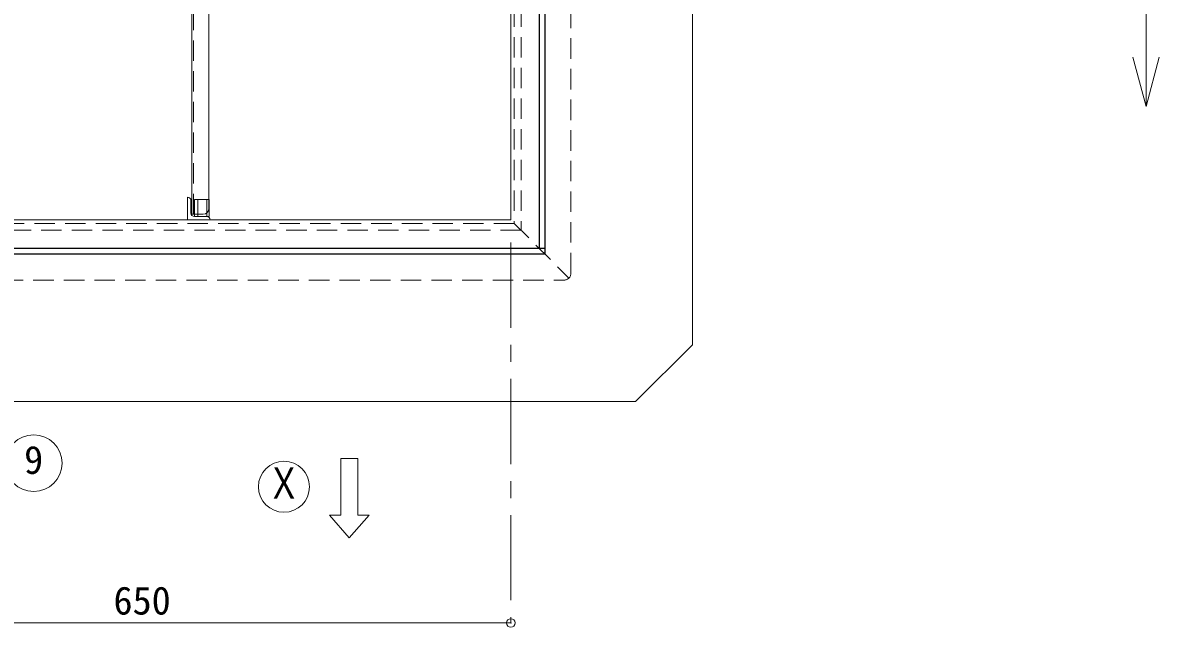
# Model space of a CAD drawing. Units: millimetres at full size, sheet at 1:15; details may follow other scales. Extents: x -3171 to 2904, y -2098 to 2117.
# Drawn here: x -1439 to -437, y 543 to 1076 of the extents above; entities that cross this region are included whole.
import ezdxf
from ezdxf.enums import TextEntityAlignment as Align

# ---------------------------------------------------------------- set-up
doc = ezdxf.new("R2010")
doc.units = ezdxf.units.MM
doc.header["$LTSCALE"] = 15
doc.header["$PDMODE"] = 32
doc.header["$PDSIZE"] = 7.5
doc.linetypes.add('CHAIN1', pattern=[8, 5, -1, 1, -1])
doc.linetypes.add('DASHED1', pattern=[1.8, 1.2, -0.6])
doc.layers.add('0-0_ﾚｲﾔ1', color=4, linetype='Continuous', lineweight=9)
doc.styles.add('ＭＳ ゴシック', font='')
doc.styles.get('ＭＳ ゴシック').set_extended_font_data('MS Gothic')

msp = doc.modelspace()

# ---------------------------------------------------------------- linework, layer by layer
at = {"layer": '0-0_ﾚｲﾔ1', "color": 7, "lineweight": 18}
for p, q in [((-448.38, 1502.05), (-448.38, 1002.05)), ((-1289.63, 907.05), (-1289.63, 1252.05)), ((-1274.63, 912.05), (-1274.63, 1252.05)), ((-1008.38, 1252.05), (-1008.38, 902.05)), ((-848.38, 1252.05), (-848.38, 792.05)), ((-448.38, 1002.05), (-460.03, 1045.51)), ((-448.38, 1002.05), (-436.74, 1045.51)), ((-1293.38, 922.05), (-1293.38, 902.05)), ((-1290.38, 908.05), (-1290.38, 919.05)), ((-1274.63, 920.05), (-1274.26, 920.05)), ((-1274.26, 905.05), (-1274.26, 920.05)), ((-1008.38, 902.05), (-2131.38, 902.05)), ((-1279.63, 907.05), (-1289.63, 907.05)), ((-1287.38, 905.05), (-1274.26, 905.05)), ((-1276.38, 905.05), (-1276.38, 908.25)), ((-898.38, 742.05), (-848.38, 792.05)), ((-898.38, 742.05), (-2518.38, 742.05)), ((-1143.38, 692.05), (-1158.38, 692.05)), ((-1158.38, 642.05), (-1158.38, 692.05)), ((-1143.38, 642.05), (-1143.38, 692.05)), ((-1150.88, 622.05), (-1168.38, 642.05)), ((-1158.38, 642.05), (-1168.38, 642.05)), ((-1150.88, 622.05), (-1133.38, 642.05)), ((-1133.38, 642.05), (-1143.38, 642.05))]:
    msp.add_line(p, q, dxfattribs=at)
at = {"layer": '0-0_ﾚｲﾔ1', "linetype": 'DASHED1'}
for p, q in [((-1288.13, 907.05), (-1288.13, 1252.05)), ((-1005.38, 1252.05), (-1005.38, 899.05)), ((-999.38, 1252.05), (-999.38, 893.05)), ((-955.38, 855.05), (-955.38, 1252.05)), ((-1274.63, 920.05), (-1287.38, 920.05)), ((-1287.38, 920.05), (-1287.38, 907.05)), ((-1284.38, 920.05), (-1284.38, 905.05)), ((-1276.38, 908.25), (-1276.38, 920.05)), ((-999.38, 893.05), (-2417.38, 893.05)), ((-1005.38, 899.05), (-2411.38, 899.05)), ((-1005.38, 899.05), (-957.14, 850.8)), ((-2455.38, 849.05), (-961.38, 849.05))]:
    msp.add_line(p, q, dxfattribs=at)
at = {"layer": '0-0_ﾚｲﾔ1', "color": 5, "lineweight": 25}
for p, q in [((-983.38, 1252.05), (-983.38, 877.05)), ((-978.38, 1252.05), (-978.38, 872.05)), ((-2438.38, 877.05), (-978.38, 877.05)), ((-2438.38, 872.05), (-978.38, 872.05))]:
    msp.add_line(p, q, dxfattribs=at)
at = {"layer": '0-0_ﾚｲﾔ1'}
for p, q in [((-1287.38, 907.05), (-1287.38, 905.05)), ((-1658.38, 547.05), (-1008.38, 547.05))]:
    msp.add_line(p, q, dxfattribs=at)
at = {"layer": '0-0_ﾚｲﾔ1', "linetype": 'CHAIN1'}
msp.add_line((-1008.38, 882.05), (-1008.38, 547.05), dxfattribs=at)
at = {"layer": '0-0_ﾚｲﾔ1', "color": 7, "lineweight": 18}
for centre, radius in [((-1429.05, 687.82), 25), ((-1208.38, 667.05), 22.5)]:
    msp.add_circle(centre, radius, dxfattribs=at)
for centre, radius, start, end in [((-1293.38, 919.05), 3, 0, 90), ((-1279.63, 912.05), 5, 270, 0), ((-1287.38, 908.05), 3, 180, 270), ((-1276.38, 902.05), 3, 0, 90)]:
    msp.add_arc(centre, radius, start, end, dxfattribs=at)
at = {"layer": '0-0_ﾚｲﾔ1', "linetype": 'DASHED1'}
msp.add_arc((-961.38, 855.05), 6, 270, 0, dxfattribs=at)
at = {"layer": '0-0_ﾚｲﾔ1', "color": 1}
msp.add_point((-1008.38, 547.05), dxfattribs=at)

# ---------------------------------------------------------------- texts
at = {"layer": '0-0_ﾚｲﾔ1', "color": 7, "style": 'ＭＳ ゴシック'}
for s, p in [('9', (-1437.48, 670.94)), ('650', (-1358.7, 547.05))]:
    msp.add_text(s, height=24.74, dxfattribs=at).set_placement(p, align=Align.BOTTOM_LEFT)
at = {"layer": '0-0_ﾚｲﾔ1', "color": 7, "style": 'ＭＳ ゴシック', "width": 0.8}
msp.add_text('Ｘ', height=27.49, dxfattribs=at).set_placement((-1223.38, 648.3), align=Align.BOTTOM_LEFT)

doc.saveas('drawing.dxf')
